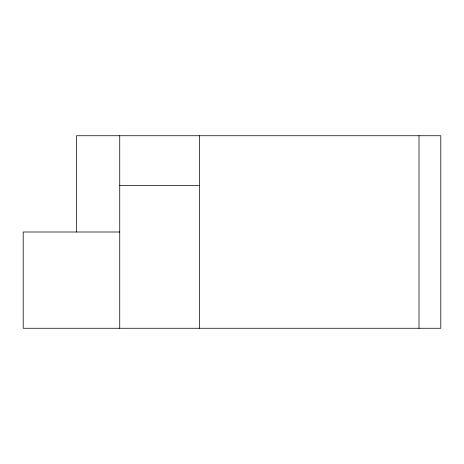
<?xml version="1.0" encoding="UTF-8"?>
<svg xmlns="http://www.w3.org/2000/svg" width="464" height="464" viewBox="0 0 464 464"><rect width="100%" height="100%" fill="white"/><g stroke="black" fill="none" stroke-linecap="round" stroke-linejoin="round"><path stroke-width="0.7" d="M119.735 185.525L199.474 185.525M119.735 232L23.2 232L23.2 328.263L440.8 328.263L440.8 135.737L76.525 135.737L76.525 232M419.009 135.737L419.009 328.263M199.474 135.737L199.474 328.263M119.735 135.737L119.735 328.263"/></g></svg>
